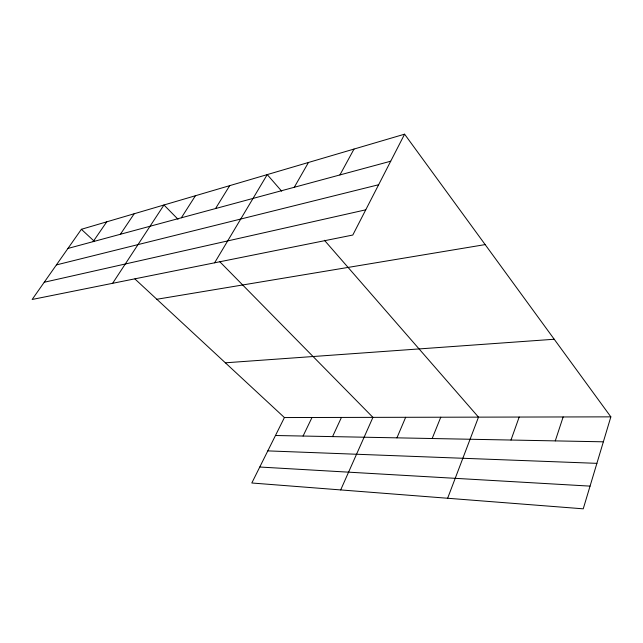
<?xml version="1.0" encoding="UTF-8"?>
<svg xmlns="http://www.w3.org/2000/svg" width="643" height="643" viewBox="0 0 643 643"><rect width="100%" height="100%" fill="white"/><g stroke="black" fill="none" stroke-linecap="round" stroke-linejoin="round"><path stroke-width="0.96" d="M610.85 416.857L583.241 508.822L251.815 482.997L284.407 417.556L610.85 416.857L404.592 134.178L81.372 229.302L32.15 299.477L352.806 235.033L404.592 134.178M555.271 440.889L563.147 416.953M510.992 440.037L519.174 417.05M447.632 498.253L478.496 417.138L324.426 240.265M432.168 438.526L440.76 417.219M396.932 437.851L405.661 417.291M340.686 489.918L372.932 417.363L219.496 261.412M332.552 436.613L341.441 417.436M303.07 436.042L312 417.5M339.93 174.928L354.028 149.055M294.285 187.274L308.471 162.462M214.625 262.802L267.231 174.599L281.698 191.212M215.542 208.557L229.704 185.642M181.35 217.792L195.424 195.737M112.629 283.298L163.973 204.988L178.031 219.279M120.394 234.269L134.186 213.757M93.122 241.639L106.738 221.835M67.941 248.447L390.711 161.208M56.399 264.908L378.631 184.734M44.23 282.253L365.746 209.819M156.828 299.268L485.16 244.597M225.355 362.805L554.218 339.247M275.461 435.512L603.359 441.813M267.801 450.888L596.897 463.346M259.764 467.027L590.057 486.124M81.372 229.302L94.593 241.567M134.917 278.949L284.407 417.556"/></g></svg>
